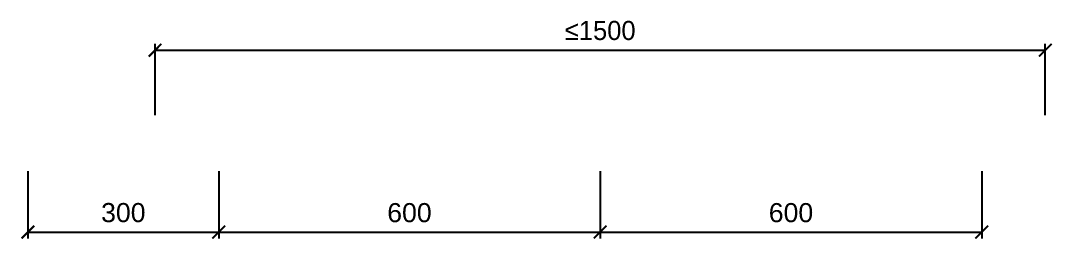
# Model space of a CAD drawing. Header units: millimetres. Extents: x 28487 to 58856, y 2691 to 22893.
# Drawn here: x 32830 to 34453, y 8541 to 8884 of the extents above; entities that cross this region are included whole.
import ezdxf

# ---------------------------------------------------------------- set-up
doc = ezdxf.new("R2010")
doc.units = ezdxf.units.MM
doc.layers.add('0-LOCK', color=251, linetype='Continuous')
doc.layers.add('000 - EX D I M', color=251, linetype='Continuous')
doc.styles.add('Arial', font='arial.ttf')
doc.dimstyles.new('DIM 50 E-E', dxfattribs={"dimscale": 50, "dimtxt": 3, "dimasz": 2, "dimexe": 2, "dimexo": 2.5, "dimgap": 1.5, "dimtad": 1, "dimdec": 0, "dimzin": 0, "dimdsep": 46, "dimtxsty": 'Arial', "dimblk": 'ARCHTICK', "dimcen": 2, "dimclrd": 1, "dimclre": 1, "dimclrt": 3, "dimaunit": 1, "dimadec": 6, "dimazin": 0, "dimtfac": 1, "dimtdec": 0, "dimtix": 1, "dimtofl": 0, "dimtmove": 2, "dimatfit": 3, "dimfxl": 1, "dimtolj": 1, "dimtzin": 0, "dimlwd": -1, "dimlwe": -1, "dimarcsym": 0})

# ---------------------------------------------------------------- blocks, each defined once
blk = doc.blocks.new('_ArchTick')
at = {"color": 0, "linetype": 'ByBlock', "const_width": 0.15}
blk.add_lwpolyline([(-0.5, -0.5), (0.5, 0.5)], dxfattribs=at)
blk = doc.blocks.new('*D86')
at = {"layer": '000 - EX D I M', "color": 1, "transparency": 16777216}
for p, q in [((4167.5, 1598.2), (4167.5, 1492.7)), ((4467.5, 1598.2), (4467.5, 1492.7)), ((4167.5, 1502.7), (4467.5, 1502.7))]:
    blk.add_line(p, q, dxfattribs=at)
at = {"layer": 'Defpoints', "color": 0, "transparency": 16777216}
for p in [(4167.5, 1603.2), (4467.5, 1603.2), (4467.5, 1502.7)]:
    blk.add_point(p, dxfattribs=at)
at = {"layer": '000 - EX D I M', "color": 1, "transparency": 16777216, "xscale": 20, "yscale": 20, "zscale": 20, "rotation": 180}
blk.add_blockref('_ArchTick', (4167.5, 1502.7), dxfattribs=at)
at = {"layer": '000 - EX D I M', "color": 1, "transparency": 16777216, "xscale": 20, "yscale": 20, "zscale": 20}
blk.add_blockref('_ArchTick', (4467.5, 1502.7), dxfattribs=at)
at = {"layer": '000 - EX D I M', "color": 3, "transparency": 16777216, "insert": (4317.5, 1533.1), "char_height": 30, "attachment_point": 5, "style": 'Arial'}
blk.add_mtext('\\A1;300', dxfattribs=at)
blk = doc.blocks.new('*D87')
at = {"layer": '000 - EX D I M', "color": 1, "transparency": 16777216}
for p, q in [((5067.5, 1598.2), (5067.5, 1492.7)), ((5667.5, 1598.2), (5667.5, 1492.7)), ((5067.5, 1502.7), (5667.5, 1502.7))]:
    blk.add_line(p, q, dxfattribs=at)
at = {"layer": 'Defpoints', "color": 0, "transparency": 16777216}
for p in [(5067.5, 1603.2), (5667.5, 1603.2), (5667.5, 1502.7)]:
    blk.add_point(p, dxfattribs=at)
at = {"layer": '000 - EX D I M', "color": 1, "transparency": 16777216, "xscale": 20, "yscale": 20, "zscale": 20, "rotation": 180}
blk.add_blockref('_ArchTick', (5067.5, 1502.7), dxfattribs=at)
at = {"layer": '000 - EX D I M', "color": 1, "transparency": 16777216, "xscale": 20, "yscale": 20, "zscale": 20}
blk.add_blockref('_ArchTick', (5667.5, 1502.7), dxfattribs=at)
at = {"layer": '000 - EX D I M', "color": 3, "transparency": 16777216, "insert": (5367.5, 1533), "char_height": 30, "attachment_point": 5, "style": 'Arial'}
blk.add_mtext('\\A1;600', dxfattribs=at)
blk = doc.blocks.new('*D88')
at = {"layer": '000 - EX D I M', "color": 1, "transparency": 16777216}
for p, q in [((4467.5, 1598.2), (4467.5, 1492.7)), ((5067.5, 1598.2), (5067.5, 1492.7)), ((4467.5, 1502.7), (5067.5, 1502.7))]:
    blk.add_line(p, q, dxfattribs=at)
at = {"layer": 'Defpoints', "color": 0, "transparency": 16777216}
for p in [(4467.5, 1603.2), (5067.5, 1603.2), (5067.5, 1502.7)]:
    blk.add_point(p, dxfattribs=at)
at = {"layer": '000 - EX D I M', "color": 1, "transparency": 16777216, "xscale": 20, "yscale": 20, "zscale": 20, "rotation": 180}
blk.add_blockref('_ArchTick', (4467.5, 1502.7), dxfattribs=at)
at = {"layer": '000 - EX D I M', "color": 1, "transparency": 16777216, "xscale": 20, "yscale": 20, "zscale": 20}
blk.add_blockref('_ArchTick', (5067.5, 1502.7), dxfattribs=at)
at = {"layer": '000 - EX D I M', "color": 3, "transparency": 16777216, "insert": (4767.5, 1533), "char_height": 30, "attachment_point": 5, "style": 'Arial'}
blk.add_mtext('\\A1;600', dxfattribs=at)
blk = doc.blocks.new('*D111')
at = {"layer": '000 - EX D I M', "color": 1, "transparency": 16777216}
for p, q in [((4367.5, 1686.4), (4367.5, 1798.5)), ((4367.5, 1788.5), (5767.5, 1788.5)), ((5767.5, 1686.4), (5767.5, 1798.5))]:
    blk.add_line(p, q, dxfattribs=at)
at = {"layer": 'Defpoints', "color": 0, "transparency": 16777216}
for p in [(5767.5, 1788.5), (4367.5, 1681.4), (5767.5, 1681.4)]:
    blk.add_point(p, dxfattribs=at)
at = {"layer": '000 - EX D I M', "color": 1, "transparency": 16777216, "xscale": 20, "yscale": 20, "zscale": 20, "rotation": 180}
blk.add_blockref('_ArchTick', (4367.5, 1788.5), dxfattribs=at)
at = {"layer": '000 - EX D I M', "color": 1, "transparency": 16777216, "xscale": 20, "yscale": 20, "zscale": 20}
blk.add_blockref('_ArchTick', (5767.5, 1788.5), dxfattribs=at)
at = {"layer": '000 - EX D I M', "color": 3, "transparency": 16777216, "insert": (5067.5, 1819.3), "char_height": 30, "attachment_point": 5, "style": 'Arial'}
blk.add_mtext('\\A1;{\\fCentury Gothic|b0|i0|c0|p34;≤1500}', dxfattribs=at)
blk = doc.blocks.new('C-2-PP00-AR-2350-01-B_20251110-161513_EX_DIM')
at = {"layer": '000 - EX D I M'}
dim = blk.add_linear_dim(base=(5767.5, 1788.5), p1=(4367.5, 1681.4), p2=(5767.5, 1681.4), text='{\\fCentury Gothic|b0|i0|c0|p34;≤1500}', dimstyle='DIM 50 E-E', override={"dimscale": 10, "dimexe": 1, "dimexo": 0.5}, dxfattribs=at)
dim.commit()
dim.dimension.update_dxf_attribs({"geometry": '*D111', "text_midpoint": (5067.5, 1819.3)})
for base, p1, p2, picture, middle in [((4467.5, 1502.7), (4167.5, 1603.2), (4467.5, 1603.2), '*D86', (4317.5, 1533.1)), ((5067.5, 1502.7), (4467.5, 1603.2), (5067.5, 1603.2), '*D88', (4767.5, 1533)), ((5667.5, 1502.7), (5067.5, 1603.2), (5667.5, 1603.2), '*D87', (5367.5, 1533))]:
    dim = blk.add_linear_dim(base=base, p1=p1, p2=p2, dimstyle='DIM 50 E-E', override={"dimscale": 10, "dimexe": 1, "dimexo": 0.5}, dxfattribs=at)
    dim.commit()
    dim.dimension.update_dxf_attribs({"geometry": picture, "text_midpoint": middle})

msp = doc.modelspace()

# ---------------------------------------------------------------- block references
at = {"layer": '0-LOCK', "color": 1}
msp.add_blockref('C-2-PP00-AR-2350-01-B_20251110-161513_EX_DIM', (28674.3, 7049.5), dxfattribs=at)

doc.saveas('drawing.dxf')
